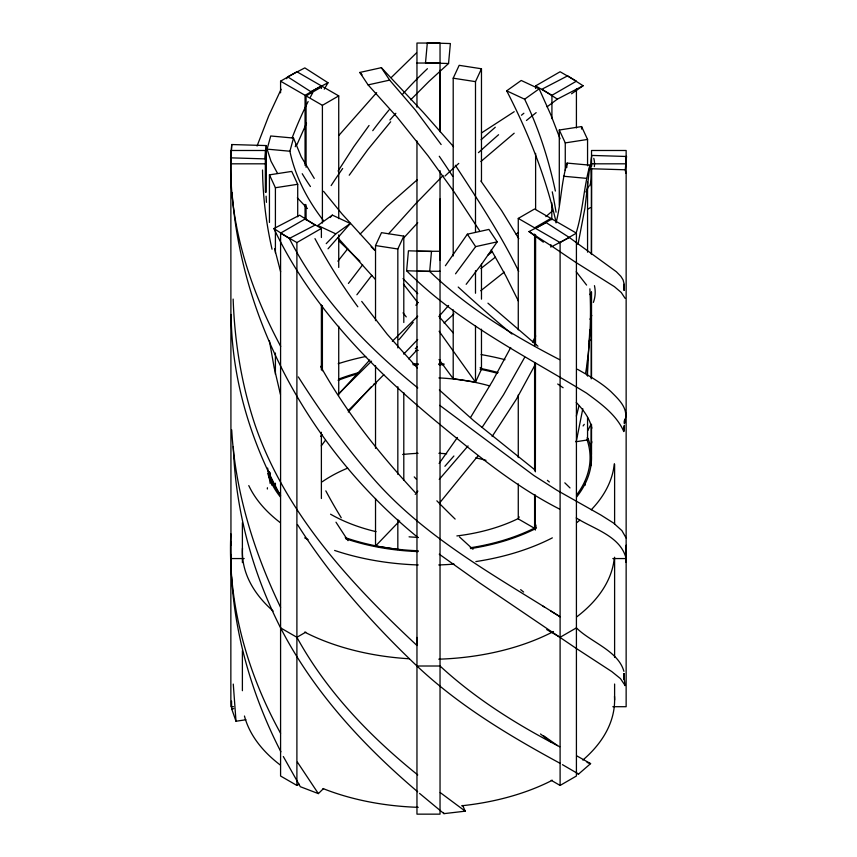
<?xml version="1.0" encoding="UTF-8"?>
<svg xmlns="http://www.w3.org/2000/svg" width="857" height="857" viewBox="0 0 857 857"><rect width="100%" height="100%" fill="white"/><g stroke="black" fill="none" stroke-linecap="round" stroke-linejoin="round"><path stroke-width="1.29" d="M280.571 733.271C247.062 672.649 227.566 603.489 230.854 533.89M416.952 637.426L416.963 645.492C350.106 583.06 285.327 513.107 255.075 425.008C241.481 384.461 234.625 341.75 233.147 299.072M440.005 365.146L440.005 359.951M440.016 318.461L440.016 314.573M440.016 260.121L440.027 170.65M440.037 131.753L440.037 43.043L416.963 43.043L416.963 107.179M535.325 530.087L535.357 495.132M535.379 471.821L535.486 363.068M535.507 344.942L535.614 234.893M551.801 219.746L551.822 202.895M551.908 118.641L551.94 95.309L576.418 81.179L560.103 71.752L535.614 85.893L535.614 88.485M626.146 545.234L626.038 562.374M591.084 465.651L591.148 424.204M591.212 378.858L591.341 292.066M591.394 254.497L591.523 169M591.523 166.408L591.523 163.816L626.146 163.816M265.949 192.461L266.302 145.572L231.722 144.533C225.841 214.861 247.748 284.931 280.7 346.399M265.531 191.947L265.477 150.489L230.854 150.489L230.962 562.674M589.841 329.538L587.163 375.495M623.971 431.135L624.035 428.543M624.175 423.358L624.25 420.766M230.854 545.234L230.951 541.72M623.907 671.352C618.218 650.688 590.527 642.139 576.418 627.87L560.103 637.297L546.745 629.584M231.497 149.846L231.722 144.533M624.025 284.245L624.067 290.373L623.982 283.356L623.071 279.853L620.875 276.35L616.354 271.733L569.327 237.496L546.166 222.638L529.005 231.561L543.327 242.156M566.756 167.597L567.098 163.087L589.895 165.165L584.924 208.208L577.993 244.47M266.302 145.572L265.092 158.888L230.512 157.838M623.81 431.585C616.697 414.992 600.821 403.593 586.563 393.117C524.677 355.334 458.345 322.843 406.625 270.758L408.446 250.801L431.489 251.497L429.678 271.455C467.729 307.867 512.936 335.601 559.546 359.619M448.554 63.514L450.375 43.546L427.322 42.85L425.511 62.818L448.554 63.514L429.014 81.383L410.696 99.787M589.702 186.023C593.43 176.081 589.07 165.519 591.908 155.428L626.488 156.477L626.081 161.362M625.771 173.296L625.278 169.782L626.488 156.477M567.098 163.087C561.174 182.53 561.164 203.195 556.022 222.884M589.895 165.165C583.681 187.437 583.039 210.94 576.097 233.125M624.282 425.683L623.596 430.493L624.421 425.222M624.624 423.283L625.139 419.673M624.828 422.576L625.235 419.941M585.663 372.988C590.162 345.2 591.341 316.908 589.873 288.809M582.814 408.725L576.343 441.162M625.642 417.295C626.981 406.593 617.779 398.526 610.902 391.585C600.982 382.458 589.08 375.869 577.425 369.271M623.65 286.988L623.971 285.145L624.303 290.03M591.459 443.358L591.844 441.773M578.893 406.25L576.375 416.116M277.422 173.168L270.994 161.234L267.105 149.139L270.716 135.984L293.512 138.063L301.214 156.788L314.262 178.406M323.368 220.485C307.545 200.099 295.204 176.617 289.902 151.228L293.512 138.063M257.057 146.033L268.766 115.781L281.128 89.278M590.066 294.637L590.591 293.19M591.759 315.408L590.044 319.329M275.408 483.23L275.408 488.244L269.441 475.367L270.437 472.893M624.839 419.63L625.299 418.473M296.929 144.726L306.538 123.172M536.053 525.148L534.597 528.341L518.271 518.913L519.192 516.889M375.527 320.668L375.527 245.541L381.504 232.665L403.797 236.114L403.797 322.511M453.203 255.986L453.203 78.191L459.17 65.325L481.473 68.774L481.473 181.459M397.83 347.91L397.83 248.991L403.797 236.114M475.496 231.893L475.496 81.64L481.473 68.774M481.473 329.206L481.473 369.271L475.496 382.147L453.203 378.698L439.03 359.522M590.312 425.618L587.795 430.546M535.432 364.204L516.396 399.201L492.132 436.502M535.689 335.944L532.593 342.082M510.729 347.503L492.711 380.808L470.557 417.455M524.741 357.219L503.445 394.906L482.159 427.3M286.645 78.715L287.673 76.809L304.824 67.896L327.995 82.754L324.278 89.16M338.076 171.057L353.673 146.858L369.056 125.486M445.404 265.734L467.354 234.197L488.908 229.419L497.178 241.856L481.559 264.277L466.165 284.31M457.434 437.456L439.116 463.466M349.217 175.214L367.782 149.675L390.685 121.758M497.178 241.856L475.635 246.634L455.538 273.812M348.413 283.453L362.64 264.824M321.279 445.865L325.306 440.444M356.876 294.765L371.82 275.322M478.088 455.72L439.952 502.523M337.904 261.192L347.663 248.841M415.859 305.285L418.066 302.435M468.061 445.919L439.234 479.406M417.895 491.104L415.227 494.403M328.038 248.809L350.309 223.495L332.366 215.107L317.84 225.455L335.783 233.843L350.309 223.495M338.954 135.31L376.652 92.642M448.597 305.456L438.87 316.544M339.211 393.62L369.721 360.026M388.714 233.661L415.956 203.452L443.101 175.514M348.263 412.056L371.07 386.935M360.219 234.025L386.871 206.494L417.241 179.777M403.84 237.807L417.745 222.734M330.213 217.485L332.366 215.107M408.693 358.901L415.666 351.413M417.702 339.522L403.711 354.112M397.83 519.438L397.83 549.498L375.527 546.048L399.673 520.906M335.783 233.843L326.228 243.656M383.829 374.691L348.242 410.61M417.766 316.169L392.335 341.279M338.204 394.22L371.552 361.172M391.135 77.655L416.523 52.866M283.324 756.538L300.304 786.694L318.354 793.614L323.55 788.515M444.087 323.035L453.931 313.93M320.647 436.299L322.2 434.885M481.12 139.723L495.282 127.232M480.863 161.545L514.179 133.21M552.197 211.143L545.877 216.628M576.804 773.453L578.593 774.053L590.591 763.63L576.654 755.799M480.745 290.759L504.27 272.087M480.906 268.498L495.26 257.25M487.997 255.043L491.811 252.108M547.087 106.814L557.371 99.123L583.103 85.754L567.655 75.844L541.924 89.224L557.371 99.123M583.103 85.754L571.544 93.799M556.022 221.92C545.598 176.253 528.137 132.385 506.691 90.821L521.217 80.462L539.16 88.849L550.88 114.934L560.071 138.78M506.691 90.821L524.634 99.208L539.16 88.849M516.15 234.165L518.517 232.536M481.42 132.985L514.221 111.699M589.188 340.979L591.169 339.822M280.582 92.867L280.582 81.179L296.897 71.752L321.386 85.893L321.386 88.485M280.582 81.179L305.06 95.309L321.386 85.893M306.078 167.276L306.078 95.898L322.403 86.482L338.729 95.898L338.729 218.61M306.078 95.898L322.403 105.325L338.729 95.898M299.125 784.155L296.897 785.441L280.582 776.014L280.582 233.136L305.06 218.996L321.386 228.423L321.386 237.507M280.582 233.136L296.897 242.552L321.386 228.423M518.271 218.406L534.597 208.979L550.922 218.406L534.597 227.833L518.271 218.406L518.271 329.849M576.418 233.136L551.94 218.996L535.614 228.423L560.103 242.552L576.418 233.136L576.418 776.014L560.103 785.441L551.201 780.298M233.318 446.551C235.407 509.508 252.054 571.78 280.582 627.87L296.897 637.297L305.799 632.155M587.988 209.012L590.312 207.694M327.995 82.754L310.834 91.667L287.673 76.809M273.897 228.562L299.629 215.182L315.076 225.091L289.345 238.46L273.897 228.562C311.605 307.92 374.938 371.306 442.148 426.315C479.106 456.77 516.6 487.226 559.525 509.058M529.005 231.561L552.176 246.42L569.327 237.496M479.47 230.522L454.242 192.097L428.146 155.942L396.92 116.916L368.092 84.897L359.822 72.449L381.365 67.671L423.144 112.246L453.524 146.676M368.092 84.897L389.646 80.119L415.291 109.953L441.141 144.544M269.441 222.445L269.441 174.86L291.734 171.411L297.711 184.287L297.711 216.842M559.289 205.144L559.289 130.018L581.592 126.568L587.559 139.445L587.559 165.744M269.441 174.86L275.408 187.737L297.711 184.287M559.289 130.018L565.266 142.894L587.559 139.445M575.765 441.773L587.559 439.952L587.559 417.413M231.551 701.112L231.722 708.975L233.715 708.664M231.722 708.975L236.007 721.24L245.927 719.751M419.544 793.389L443.98 813.647L465.233 811.172L462.641 805.441M416.963 63.032L440.037 63.032M230.854 163.816L265.477 163.816M416.963 251.272L440.037 251.272M416.963 271.262L440.037 271.262M230.854 558.56L244.17 558.56M612.83 558.56L626.146 558.56C620.564 535.968 593.719 529.09 576.236 517.928M297.475 524.559C330.684 576.836 372.174 623.414 416.963 666.007L440.037 666.007C475.592 698.819 516.889 724.636 559.739 746.779M233.511 706.704L230.854 706.704L230.854 554.49M612.83 706.704L626.146 706.704L626.146 150.489L591.523 150.489L591.523 166.076M590.698 168.733L625.278 169.782M406.625 270.758L429.678 271.455M267.105 149.139L289.902 151.228M563.488 176.242L586.284 178.331M453.203 78.191L475.496 81.64M375.527 245.541L397.83 248.991M587.045 762.43L590.591 763.63M560.285 763.437C509.465 735.831 459.266 705.879 416.963 666.007M562.449 764.658L578.593 774.053M535.614 85.893L551.94 95.309M550.708 610.966L560.103 616.783C494.96 575.625 425.768 538.11 374.166 479.481C346.024 447.547 321.096 412.828 298.332 376.919M542.984 606.145L544.527 607.11M552.176 246.42L575.133 261.953L614.437 286.677L621.239 292.483L625.074 298.311M543.788 735.895L557.575 745.622M465.233 811.172L440.219 792.564M439.255 554.19L480.006 583.156L576.268 648.428L611.748 671.556L620.436 678.583L624.774 684.989M439.759 405.35L533.857 475.496L557.071 490.322L600.961 515.078L613.537 523.038L621.903 530.622L626.146 538.046M540.499 733.956L550.901 742.066M520.649 589.648L523.638 592.058M417.745 774.921C370.01 736.484 326.496 691.385 296.897 637.297M418.066 537.596C314.38 453.267 241.867 326.721 232.043 192.514M417.788 387.9C366.539 346.389 319.554 297.679 289.345 238.46M547.387 480.349L549.358 481.988M535.261 470.15L474.007 420.926L439.341 389.956M417.648 791.772C363.154 745.494 313.533 691.835 280.582 627.87M537.971 346.228L487.944 303.174M472.978 549.273L459.47 536.921M359.908 261.203L338.933 240.946M374.841 250.448L371.156 246.73M403.026 278.6L417.766 293.662M359.822 72.449L362.083 74.795M576.279 402.458C583.263 409.742 589.627 418.184 591.866 428.2M307.427 208.53L297.325 197.828M417.273 367.921L387.225 334.273L361.718 301.418M415.217 492.507C379.512 453.835 346.26 412.442 320.593 366.335M576.236 271.744L586.595 285.07M375.248 250.469L341.975 213.875L323.539 191.304M439.437 316.983L453.149 332.816M337.69 237.625L375.355 279.393M403.036 312.859L406.261 316.897M403.433 284.063L417.884 302.725M480.873 180.998L501.645 210.64L518.796 238.653M439.105 331.231L475.496 382.147L475.496 325.799M480.177 367.482L481.473 369.271M318.354 793.614L297.411 762.13M348.017 540.66L335.987 522.202M455.346 165.272C477.831 199.767 500.649 234.24 518.699 271.337M381.365 67.671L389.646 80.119M467.354 234.197L475.635 246.634M491.2 249.837L505.834 275.922L518.464 301.171M280.593 495.753C250.212 440.38 231.594 377.894 231.144 314.487M280.871 751.793C253.04 697.502 235.107 637.769 231.583 576.718M280.582 607.356C253.843 551.801 235.182 491.672 231.701 429.86M524.634 99.208C538.732 128.357 548.651 159.413 555.379 191.047M443.455 812.49L443.98 813.647M280.603 271.776L274.615 248.648M280.443 394.477L274.165 367.674L269.387 340.604M270.201 483.562L267.62 468.051M587.238 437.616L587.559 439.952M624.989 685.643L623.8 673.709M236.007 721.24L233.275 684.09M266.431 202.359L266.109 196.167M614.608 464.29L614.608 524.023M614.608 557.232L614.608 657.33M614.608 684.025L614.608 700.04M591.523 168.668L591.523 253.072M591.523 292.023L591.523 377.723M591.523 424.472L591.523 454.339M587.559 182.016L587.559 252.14M587.559 359.811L587.559 376.094M581.592 126.568L581.592 129.075M576.418 88.978L576.418 127.95M565.266 142.894L565.266 170.447M560.103 242.552L560.103 785.441M550.922 244.706L550.922 247.202M535.614 153.414L535.614 209.247M534.597 234.09L534.597 345.532M534.597 363.057L534.597 470.739M534.597 494.532L534.597 528.341M518.271 394.959L518.271 457.563M518.271 483.851L518.271 518.913M481.473 264.095L481.473 299.157M475.496 270.705L475.496 293.244M453.203 309.827L453.203 378.698M440.037 70.328L440.037 131.4M440.037 198.974L440.037 814.15L416.963 814.15L416.963 140.944M403.797 392.635L403.797 480.274M397.83 386.721L397.83 474.371M375.527 365.746L375.527 448.382M375.527 498.463L375.527 546.048M338.729 234.882L338.729 267.438M338.729 326.292L338.729 395.152M322.403 105.325L322.403 223.024M322.403 305.66L322.403 370.77M321.386 305.028L321.386 369.956M321.386 432.282L321.386 498.506M306.078 204.834L306.078 219.863M305.06 95.309L305.06 165.433M305.06 204.384L305.06 218.674M296.897 242.552L296.897 785.441M275.408 187.737L275.408 227.801M275.408 230.308L275.408 252.847M275.408 353.009L275.408 374.295M269.441 471.607L269.441 475.367M265.477 150.489L265.477 192.386M242.392 522.695L242.392 562.578M242.392 650.656L242.392 690.699M614.501 696.334A186.108 107.446 0 0 1 582.846 760.073M552.347 780.234A186.108 107.446 0 0 1 461.623 805.773M418.237 807.326A186.108 107.446 0 0 1 323.046 788.569M280.218 764.969A186.108 107.446 0 0 1 244.459 716.013M614.298 558.068A186.108 107.446 0 0 1 576.782 616.826M553.483 631.513A186.108 107.446 0 0 1 438.763 659.183M409.282 658.776A186.108 107.446 0 0 1 304.653 632.102M273.158 611.073A186.108 107.446 0 0 1 242.499 548.191M292.183 137.784A361.311 343.85 -73.3 0 1 308.134 101.533M310.395 97.12A361.311 343.85 -73.3 0 1 312.719 92.727M295.226 146.697A441.484 406.647 -72.2 0 1 296.179 144.394M341.236 517.757A377.894 279.65 69.5 0 1 325.821 490.857M372.741 130.682A361.311 219.767 -65.3 0 1 389.035 109.932M402.469 94.366A361.311 219.767 -65.3 0 1 427.429 68.699M331.145 185.573A377.776 284.192 -69.7 0 1 342.661 168.518M389.935 120.001A441.484 240.014 -62.6 0 1 395.859 113.306M478.442 152.653A361.311 42.882 -47 0 1 498.581 134.72M521.463 115.224A361.311 42.882 -47 0 1 523.873 113.242M444.954 176.081A377.776 105.904 -54.1 0 1 458.763 163.408M526.444 120.473A441.484 26.706 -43.2 0 1 536.171 112.642M415.313 348.703A397.284 167.897 -59.2 0 1 417.08 346.849M588.48 186.258A441.484 108.325 -13.2 0 1 585.899 192M593.783 158.363A361.311 83.183 -18.3 0 1 594.351 166.622M594.447 285.66A377.776 104.372 5.7 0 1 593.365 302.425M563.103 387.75A377.776 13.176 38.2 0 1 557.693 384M584.27 424.333A377.894 104.49 -6.8 0 1 583.092 425.95M511.95 334.026A361.311 39.518 46.5 0 1 458.206 287.052M564.817 482.845A377.894 59.262 28.3 0 1 570.012 487.944M357.819 306.795A361.311 216.403 65.1 0 1 314.969 238.621M455.142 519.074A377.894 99.862 53.6 0 1 436.856 500.809M416.491 479.342A377.894 99.862 53.6 0 1 414.242 476.899M272.033 249.226A361.311 342.468 73.4 0 1 262.521 170.04M614.298 463.83A186.108 107.446 0 0 1 591.234 509.797M579.857 520.178A186.108 107.446 0 0 1 576.782 522.588M552.347 537.864A186.108 107.446 0 0 1 475.86 561.571M454.06 564.088A186.108 107.446 0 0 1 438.763 564.945M418.237 564.945A186.108 107.446 0 0 1 334.616 550.44M308.092 539.589A186.108 107.446 0 0 1 304.653 537.864M280.218 522.588A186.108 107.446 0 0 1 248.787 485.587M338.194 363.711A186.108 107.446 0 0 1 365.735 356.501M415.666 350.47A186.108 107.446 0 0 1 418.237 350.374M481.077 354.584A186.108 107.446 0 0 1 504.987 359.704M588.063 438.377A163.023 94.12 0 0 1 576.665 496.921M536.289 528.276A163.023 94.12 0 0 1 470.6 548.587M418.13 551.587A163.023 94.12 0 0 1 345.703 538.732M280.335 496.921A163.023 94.12 0 0 1 267.759 473.375M338.472 379.19A163.023 94.12 0 0 1 358.89 372.549M412.956 363.968A163.023 94.12 0 0 1 418.13 363.732M438.87 363.732A163.023 94.12 0 0 1 444.044 363.968M480.541 368.456A163.023 94.12 0 0 1 498.11 372.549M585.385 481.27A156.885 90.574 0 0 1 585.235 485.148M271.765 485.148A156.885 90.574 0 0 1 271.615 481.27M453.899 455.999A360.529 22.71 -49.9 0 1 444.89 466.294M267.352 489.004A360.529 124.897 -6.4 0 1 267.416 487.74M587.066 439.716A161.587 93.284 0 0 1 576.793 494.714M536.428 527.087A161.587 93.284 0 0 1 470.225 547.784M418.216 550.762A161.587 93.284 0 0 1 345.221 537.607M280.207 494.714A161.587 93.284 0 0 1 268.852 472.057M338.108 380.337A161.587 93.284 0 0 1 357.123 373.963M413.095 364.793A161.587 93.284 0 0 1 418.216 364.557M438.784 364.557A161.587 93.284 0 0 1 443.905 364.793M480.081 369.249A161.587 93.284 0 0 1 497.499 373.298M413.245 322.35A461.859 119.712 -62.1 0 1 398.912 339.726M310.427 186.537A461.859 131.517 29.3 0 1 302.221 173.714M439.266 156.263A461.859 156.585 65.2 0 1 452.742 176.371M552.272 191.829A461.859 426.24 -87.3 0 1 556.054 212.193M322.168 481.816A138.502 79.958 0 0 1 347.685 468.115M402.661 454.489A138.502 79.958 0 0 1 418.087 453.31M438.913 453.31A138.502 79.958 0 0 1 446.658 453.782M475.764 457.884A138.502 79.958 0 0 1 485.994 460.305M517.242 519.053A138.502 79.958 0 0 1 456.877 535.925M418.087 537.393A138.502 79.958 0 0 1 409.057 536.825M376.052 531.661A138.502 79.958 0 0 1 330.566 514.2M373.491 384.279A138.502 79.958 0 0 1 376.052 383.657M438.913 377.926A138.502 79.958 0 0 1 489.679 385.918M623.896 673.698L624.228 679.73L623.842 673.731"/></g></svg>
